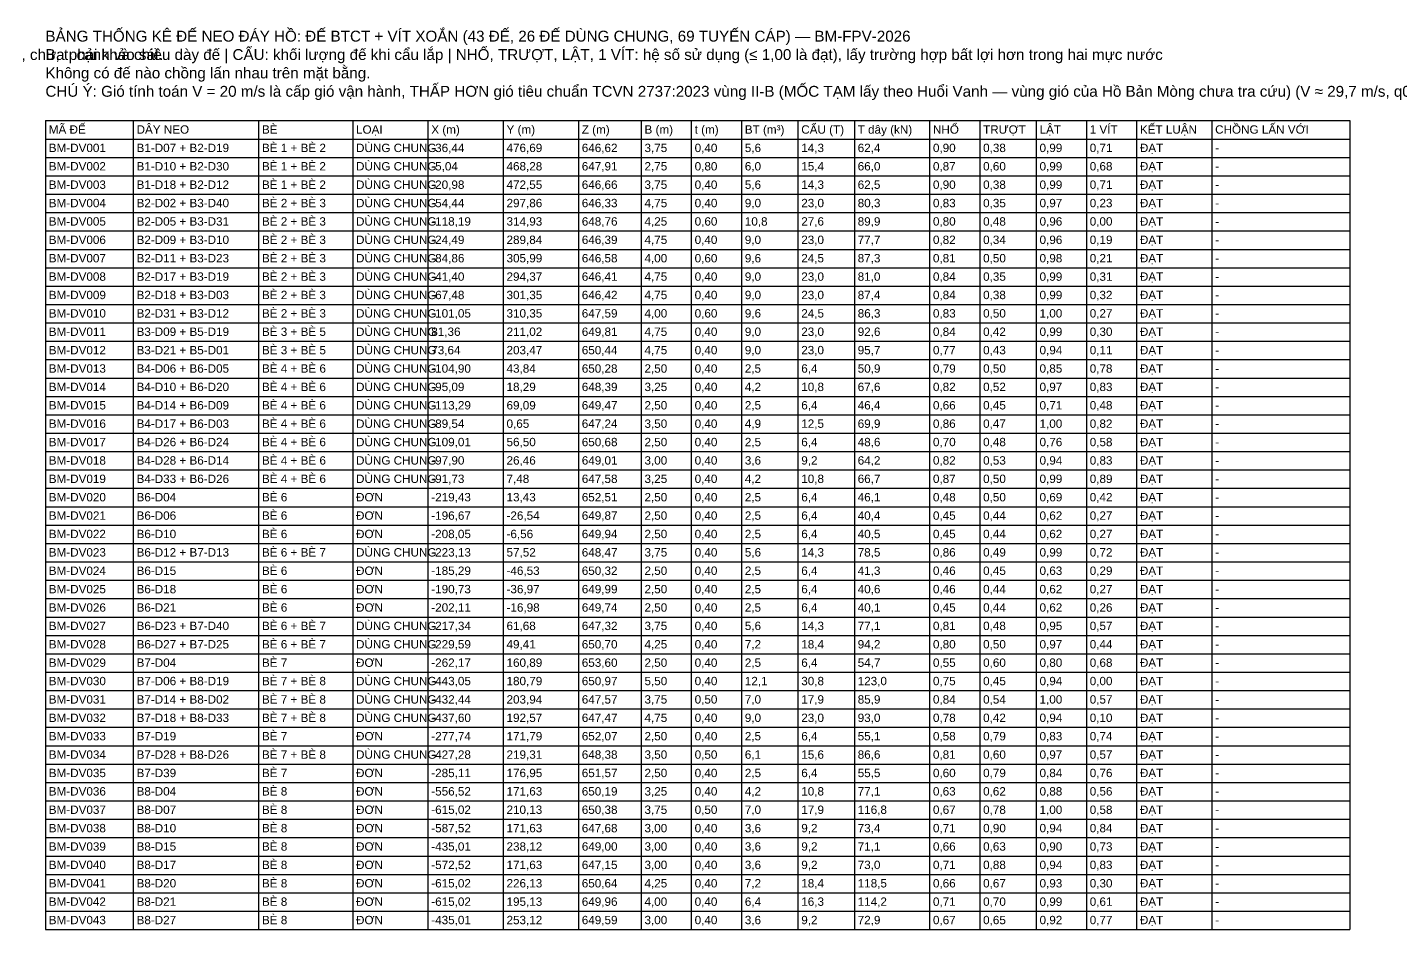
# Model space of a CAD drawing. Header units: metres. Extents: x -662 to 930, y -121 to 674.
# Drawn here: x 374.7 to 571.8, y 544.5 to 674 of the extents above; entities that cross this region are included whole.
import ezdxf

# ---------------------------------------------------------------- set-up
doc = ezdxf.new("R2010")
doc.units = ezdxf.units.M
doc.layers.add('07_BANG_THONG_KE_COC_BO', color=7, linetype='Continuous')
doc.layers.add('08_BANG_THONG_KE_DE_NEO', color=7, linetype='Continuous')
doc.styles.add('VN', font='arial.ttf')

msp = doc.modelspace()

# ---------------------------------------------------------------- linework, layer by layer
at = {"layer": '08_BANG_THONG_KE_DE_NEO'}
for p, q in [((377.32, 660.628), (564.52, 660.628)), ((377.32, 660.628), (377.32, 544.468)), ((389.92, 660.628), (389.92, 544.468)), ((407.92, 660.628), (407.92, 544.468)), ((421.42, 660.628), (421.42, 544.468)), ((432.22, 660.628), (432.22, 544.468)), ((443.02, 660.628), (443.02, 544.468)), ((453.82, 660.628), (453.82, 544.468)), ((462.82, 660.628), (462.82, 544.468)), ((470.02, 660.628), (470.02, 544.468)), ((477.22, 660.628), (477.22, 544.468)), ((485.32, 660.628), (485.32, 544.468)), ((493.42, 660.628), (493.42, 544.468)), ((504.22, 660.628), (504.22, 544.468)), ((511.42, 660.628), (511.42, 544.468)), ((519.52, 660.628), (519.52, 544.468)), ((526.72, 660.628), (526.72, 544.468)), ((533.92, 660.628), (533.92, 544.468)), ((544.72, 660.628), (544.72, 544.468)), ((564.52, 660.628), (564.52, 544.468)), ((377.32, 657.988), (564.52, 657.988)), ((377.32, 655.348), (564.52, 655.348)), ((377.32, 652.708), (564.52, 652.708)), ((377.32, 650.068), (564.52, 650.068)), ((377.32, 647.428), (564.52, 647.428)), ((377.32, 644.788), (564.52, 644.788)), ((377.32, 642.148), (564.52, 642.148)), ((377.32, 639.508), (564.52, 639.508)), ((377.32, 636.868), (564.52, 636.868)), ((377.32, 634.228), (564.52, 634.228)), ((377.32, 631.588), (564.52, 631.588)), ((377.32, 628.948), (564.52, 628.948)), ((377.32, 626.308), (564.52, 626.308)), ((377.32, 623.668), (564.52, 623.668)), ((377.32, 621.028), (564.52, 621.028)), ((377.32, 618.388), (564.52, 618.388)), ((377.32, 615.748), (564.52, 615.748)), ((377.32, 613.108), (564.52, 613.108)), ((377.32, 610.468), (564.52, 610.468)), ((377.32, 607.828), (564.52, 607.828)), ((377.32, 605.188), (564.52, 605.188)), ((377.32, 602.548), (564.52, 602.548)), ((377.32, 599.908), (564.52, 599.908)), ((377.32, 597.268), (564.52, 597.268)), ((377.32, 594.628), (564.52, 594.628)), ((377.32, 591.988), (564.52, 591.988)), ((377.32, 589.348), (564.52, 589.348)), ((377.32, 586.708), (564.52, 586.708)), ((377.32, 584.068), (564.52, 584.068)), ((377.32, 581.428), (564.52, 581.428)), ((377.32, 578.788), (564.52, 578.788)), ((377.32, 576.148), (564.52, 576.148)), ((377.32, 573.508), (564.52, 573.508)), ((377.32, 570.868), (564.52, 570.868)), ((377.32, 568.228), (564.52, 568.228)), ((377.32, 565.588), (564.52, 565.588)), ((377.32, 562.948), (564.52, 562.948)), ((377.32, 560.308), (564.52, 560.308)), ((377.32, 557.668), (564.52, 557.668)), ((377.32, 555.028), (564.52, 555.028)), ((377.32, 552.388), (564.52, 552.388)), ((377.32, 549.748), (564.52, 549.748)), ((377.32, 547.108), (564.52, 547.108)), ((377.32, 544.468), (564.52, 544.468))]:
    msp.add_line(p, q, dxfattribs=at)

# ---------------------------------------------------------------- texts
at = {"layer": '07_BANG_THONG_KE_COC_BO', "style": 'VN'}
msp.add_text('Quy tắc của Chủ đầu tư (08/10/2026): gần bờ, kể cả chỗ mấp mé nước, neo bằng cọc khoan nhồi; đế vít xoắn chỉ dùng giữa hai bè. Vị trí cọc mới lấy theo địa hình IFC (≥ 384,0 m), chưa phải khảo sát.', height=1.56, dxfattribs=at).set_placement((200.62, 669.34))
at = {"layer": '08_BANG_THONG_KE_DE_NEO', "style": 'VN'}
for s, height, p in [('BẢNG THỐNG KÊ ĐẾ NEO ĐÁY HỒ: ĐẾ BTCT + VÍT XOẮN (43 ĐẾ, 26 ĐẾ DÙNG CHUNG, 69 TUYẾN CÁP) — BM-FPV-2026', 1.56, (377.32, 671.98)), ('B, t: cạnh và chiều dày đế | CẨU: khối lượng đế khi cẩu lắp | NHỔ, TRƯỢT, LẬT, 1 VÍT: hệ số sử dụng (≤ 1,00 là đạt), lấy trường hợp bất lợi hơn trong hai mực nước', 1.56, (377.32, 669.34)), ('Không có đế nào chồng lấn nhau trên mặt bằng.', 1.56, (377.32, 666.7)), ('CHÚ Ý: Gió tính toán V = 20 m/s là cấp gió vận hành, THẤP HƠN gió tiêu chuẩn TCVN 2737:2023 vùng II-B (MỐC TẠM lấy theo Huổi Vanh — vùng gió của Hồ Bản Mòng chưa tra cứu) (V ≈ 29,7 m/s, q0 = 0,54 kN/m²): áp lực gió chỉ bằng 45% mức tiêu chuẩn. Cáp, cọc và đế neo định cỡ ở cấp gió này CHƯA được kiểm tra với bão thiết kế; nhập V = 30 m/s ở Tab 2 để kiểm tra.', 1.56, (377.32, 664.06)), ('MÃ ĐẾ', 1.2, (377.8, 658.756)), ('DÂY NEO', 1.2, (390.4, 658.756)), ('BÈ', 1.2, (408.4, 658.756)), ('CẨU (T)', 1.2, (485.8, 658.756)), ('NHỔ', 1.2, (504.7, 658.756)), ('LẬT', 1.2, (520, 658.756)), ('1 VÍT', 1.2, (527.2, 658.756)), ('KẾT LUẬN', 1.2, (534.4, 658.756)), ('CHỒNG LẤN VỚI', 1.2, (545.2, 658.756)), ('LOẠI', 1.2, (421.9, 658.756)), ('X (m)', 1.2, (432.7, 658.756)), ('Y (m)', 1.2, (443.5, 658.756)), ('Z (m)', 1.2, (454.3, 658.756)), ('B (m)', 1.2, (463.3, 658.756)), ('t (m)', 1.2, (470.5, 658.756)), ('BT (m³)', 1.2, (477.7, 658.756)), ('T dây (kN)', 1.2, (493.9, 658.756)), ('TRƯỢT', 1.2, (511.9, 658.756)), ('BM-DV001', 1.2, (377.8, 656.116)), ('B1-D07 + B2-D19', 1.2, (390.4, 656.116)), ('BÈ 1 + BÈ 2', 1.2, (408.4, 656.116)), ('DÙNG CHUNG', 1.2, (421.9, 656.116)), ('-36,44', 1.2, (432.7, 656.116)), ('476,69', 1.2, (443.5, 656.116)), ('646,62', 1.2, (454.3, 656.116)), ('3,75', 1.2, (463.3, 656.116)), ('0,40', 1.2, (470.5, 656.116)), ('5,6', 1.2, (477.7, 656.116)), ('14,3', 1.2, (485.8, 656.116)), ('62,4', 1.2, (493.9, 656.116)), ('0,90', 1.2, (504.7, 656.116)), ('0,38', 1.2, (511.9, 656.116)), ('0,99', 1.2, (520, 656.116)), ('0,71', 1.2, (527.2, 656.116)), ('ĐẠT', 1.2, (534.4, 656.116)), ('-', 1.2, (545.2, 656.116)), ('BM-DV002', 1.2, (377.8, 653.476)), ('B1-D10 + B2-D30', 1.2, (390.4, 653.476)), ('BÈ 1 + BÈ 2', 1.2, (408.4, 653.476)), ('DÙNG CHUNG', 1.2, (421.9, 653.476)), ('-5,04', 1.2, (432.7, 653.476)), ('468,28', 1.2, (443.5, 653.476)), ('647,91', 1.2, (454.3, 653.476)), ('2,75', 1.2, (463.3, 653.476)), ('0,80', 1.2, (470.5, 653.476)), ('6,0', 1.2, (477.7, 653.476)), ('15,4', 1.2, (485.8, 653.476)), ('66,0', 1.2, (493.9, 653.476)), ('0,87', 1.2, (504.7, 653.476)), ('0,60', 1.2, (511.9, 653.476)), ('0,99', 1.2, (520, 653.476)), ('0,68', 1.2, (527.2, 653.476)), ('ĐẠT', 1.2, (534.4, 653.476)), ('BÈ 1 + BÈ 2', 1.2, (408.4, 650.836)), ('DÙNG CHUNG', 1.2, (421.9, 650.836)), ('-', 1.2, (545.2, 653.476)), ('BM-DV003', 1.2, (377.8, 650.836)), ('B1-D18 + B2-D12', 1.2, (390.4, 650.836)), ('-20,98', 1.2, (432.7, 650.836)), ('472,55', 1.2, (443.5, 650.836)), ('646,66', 1.2, (454.3, 650.836)), ('3,75', 1.2, (463.3, 650.836)), ('0,40', 1.2, (470.5, 650.836)), ('5,6', 1.2, (477.7, 650.836)), ('14,3', 1.2, (485.8, 650.836)), ('62,5', 1.2, (493.9, 650.836)), ('0,90', 1.2, (504.7, 650.836)), ('0,38', 1.2, (511.9, 650.836)), ('0,99', 1.2, (520, 650.836)), ('0,71', 1.2, (527.2, 650.836)), ('ĐẠT', 1.2, (534.4, 650.836)), ('-', 1.2, (545.2, 650.836)), ('BM-DV004', 1.2, (377.8, 648.196)), ('B2-D02 + B3-D40', 1.2, (390.4, 648.196)), ('BÈ 2 + BÈ 3', 1.2, (408.4, 648.196)), ('DÙNG CHUNG', 1.2, (421.9, 648.196)), ('-54,44', 1.2, (432.7, 648.196)), ('297,86', 1.2, (443.5, 648.196)), ('646,33', 1.2, (454.3, 648.196)), ('4,75', 1.2, (463.3, 648.196)), ('0,40', 1.2, (470.5, 648.196)), ('9,0', 1.2, (477.7, 648.196)), ('23,0', 1.2, (485.8, 648.196)), ('80,3', 1.2, (493.9, 648.196)), ('0,83', 1.2, (504.7, 648.196)), ('0,35', 1.2, (511.9, 648.196)), ('0,97', 1.2, (520, 648.196)), ('0,23', 1.2, (527.2, 648.196)), ('ĐẠT', 1.2, (534.4, 648.196)), ('-', 1.2, (545.2, 648.196)), ('BM-DV005', 1.2, (377.8, 645.556)), ('B2-D05 + B3-D31', 1.2, (390.4, 645.556)), ('BÈ 2 + BÈ 3', 1.2, (408.4, 645.556)), ('DÙNG CHUNG', 1.2, (421.9, 645.556)), ('-118,19', 1.2, (432.7, 645.556)), ('314,93', 1.2, (443.5, 645.556)), ('648,76', 1.2, (454.3, 645.556)), ('4,25', 1.2, (463.3, 645.556)), ('0,60', 1.2, (470.5, 645.556)), ('10,8', 1.2, (477.7, 645.556)), ('27,6', 1.2, (485.8, 645.556)), ('89,9', 1.2, (493.9, 645.556)), ('0,80', 1.2, (504.7, 645.556)), ('0,48', 1.2, (511.9, 645.556)), ('0,96', 1.2, (520, 645.556)), ('0,00', 1.2, (527.2, 645.556)), ('ĐẠT', 1.2, (534.4, 645.556)), ('BÈ 2 + BÈ 3', 1.2, (408.4, 642.916)), ('DÙNG CHUNG', 1.2, (421.9, 642.916)), ('-', 1.2, (545.2, 645.556)), ('BM-DV006', 1.2, (377.8, 642.916)), ('B2-D09 + B3-D10', 1.2, (390.4, 642.916)), ('-24,49', 1.2, (432.7, 642.916)), ('289,84', 1.2, (443.5, 642.916)), ('646,39', 1.2, (454.3, 642.916)), ('4,75', 1.2, (463.3, 642.916)), ('0,40', 1.2, (470.5, 642.916)), ('9,0', 1.2, (477.7, 642.916)), ('23,0', 1.2, (485.8, 642.916)), ('77,7', 1.2, (493.9, 642.916)), ('0,82', 1.2, (504.7, 642.916)), ('0,34', 1.2, (511.9, 642.916)), ('0,96', 1.2, (520, 642.916)), ('0,19', 1.2, (527.2, 642.916)), ('ĐẠT', 1.2, (534.4, 642.916)), ('-', 1.2, (545.2, 642.916)), ('BM-DV007', 1.2, (377.8, 640.276)), ('B2-D11 + B3-D23', 1.2, (390.4, 640.276)), ('BÈ 2 + BÈ 3', 1.2, (408.4, 640.276)), ('DÙNG CHUNG', 1.2, (421.9, 640.276)), ('-84,86', 1.2, (432.7, 640.276)), ('305,99', 1.2, (443.5, 640.276)), ('646,58', 1.2, (454.3, 640.276)), ('4,00', 1.2, (463.3, 640.276)), ('0,60', 1.2, (470.5, 640.276)), ('9,6', 1.2, (477.7, 640.276)), ('24,5', 1.2, (485.8, 640.276)), ('87,3', 1.2, (493.9, 640.276)), ('0,81', 1.2, (504.7, 640.276)), ('0,50', 1.2, (511.9, 640.276)), ('0,98', 1.2, (520, 640.276)), ('0,21', 1.2, (527.2, 640.276)), ('ĐẠT', 1.2, (534.4, 640.276)), ('-', 1.2, (545.2, 640.276)), ('BM-DV008', 1.2, (377.8, 637.636)), ('B2-D17 + B3-D19', 1.2, (390.4, 637.636)), ('BÈ 2 + BÈ 3', 1.2, (408.4, 637.636)), ('DÙNG CHUNG', 1.2, (421.9, 637.636)), ('-41,40', 1.2, (432.7, 637.636)), ('294,37', 1.2, (443.5, 637.636)), ('646,41', 1.2, (454.3, 637.636)), ('4,75', 1.2, (463.3, 637.636)), ('0,40', 1.2, (470.5, 637.636)), ('9,0', 1.2, (477.7, 637.636)), ('23,0', 1.2, (485.8, 637.636)), ('81,0', 1.2, (493.9, 637.636)), ('0,84', 1.2, (504.7, 637.636)), ('0,35', 1.2, (511.9, 637.636)), ('0,99', 1.2, (520, 637.636)), ('0,31', 1.2, (527.2, 637.636)), ('ĐẠT', 1.2, (534.4, 637.636)), ('-', 1.2, (545.2, 637.636)), ('BM-DV009', 1.2, (377.8, 634.996)), ('B2-D18 + B3-D03', 1.2, (390.4, 634.996)), ('BÈ 2 + BÈ 3', 1.2, (408.4, 634.996)), ('DÙNG CHUNG', 1.2, (421.9, 634.996)), ('-67,48', 1.2, (432.7, 634.996)), ('301,35', 1.2, (443.5, 634.996)), ('646,42', 1.2, (454.3, 634.996)), ('4,75', 1.2, (463.3, 634.996)), ('0,40', 1.2, (470.5, 634.996)), ('9,0', 1.2, (477.7, 634.996)), ('23,0', 1.2, (485.8, 634.996)), ('87,4', 1.2, (493.9, 634.996)), ('0,84', 1.2, (504.7, 634.996)), ('0,38', 1.2, (511.9, 634.996)), ('0,99', 1.2, (520, 634.996)), ('0,32', 1.2, (527.2, 634.996)), ('ĐẠT', 1.2, (534.4, 634.996)), ('-', 1.2, (545.2, 634.996)), ('BM-DV010', 1.2, (377.8, 632.356)), ('B2-D31 + B3-D12', 1.2, (390.4, 632.356)), ('BÈ 2 + BÈ 3', 1.2, (408.4, 632.356)), ('DÙNG CHUNG', 1.2, (421.9, 632.356)), ('-101,05', 1.2, (432.7, 632.356)), ('310,35', 1.2, (443.5, 632.356)), ('647,59', 1.2, (454.3, 632.356)), ('4,00', 1.2, (463.3, 632.356)), ('0,60', 1.2, (470.5, 632.356)), ('9,6', 1.2, (477.7, 632.356)), ('24,5', 1.2, (485.8, 632.356)), ('86,3', 1.2, (493.9, 632.356)), ('0,83', 1.2, (504.7, 632.356)), ('0,50', 1.2, (511.9, 632.356)), ('1,00', 1.2, (520, 632.356)), ('0,27', 1.2, (527.2, 632.356)), ('ĐẠT', 1.2, (534.4, 632.356)), ('-', 1.2, (545.2, 632.356)), ('BM-DV011', 1.2, (377.8, 629.716)), ('B3-D09 + B5-D19', 1.2, (390.4, 629.716)), ('BÈ 3 + BÈ 5', 1.2, (408.4, 629.716)), ('DÙNG CHUNG', 1.2, (421.9, 629.716)), ('81,36', 1.2, (432.7, 629.716)), ('211,02', 1.2, (443.5, 629.716)), ('649,81', 1.2, (454.3, 629.716)), ('4,75', 1.2, (463.3, 629.716)), ('0,40', 1.2, (470.5, 629.716)), ('9,0', 1.2, (477.7, 629.716)), ('23,0', 1.2, (485.8, 629.716)), ('92,6', 1.2, (493.9, 629.716)), ('0,84', 1.2, (504.7, 629.716)), ('0,42', 1.2, (511.9, 629.716)), ('0,99', 1.2, (520, 629.716)), ('0,30', 1.2, (527.2, 629.716)), ('ĐẠT', 1.2, (534.4, 629.716)), ('-', 1.2, (545.2, 629.716)), ('BM-DV012', 1.2, (377.8, 627.076)), ('B3-D21 + B5-D01', 1.2, (390.4, 627.076)), ('BÈ 3 + BÈ 5', 1.2, (408.4, 627.076)), ('DÙNG CHUNG', 1.2, (421.9, 627.076)), ('73,64', 1.2, (432.7, 627.076)), ('203,47', 1.2, (443.5, 627.076)), ('650,44', 1.2, (454.3, 627.076)), ('4,75', 1.2, (463.3, 627.076)), ('0,40', 1.2, (470.5, 627.076)), ('9,0', 1.2, (477.7, 627.076)), ('23,0', 1.2, (485.8, 627.076)), ('95,7', 1.2, (493.9, 627.076)), ('0,77', 1.2, (504.7, 627.076)), ('0,43', 1.2, (511.9, 627.076)), ('0,94', 1.2, (520, 627.076)), ('0,11', 1.2, (527.2, 627.076)), ('ĐẠT', 1.2, (534.4, 627.076)), ('-', 1.2, (545.2, 627.076)), ('BM-DV013', 1.2, (377.8, 624.436)), ('B4-D06 + B6-D05', 1.2, (390.4, 624.436)), ('BÈ 4 + BÈ 6', 1.2, (408.4, 624.436)), ('DÙNG CHUNG', 1.2, (421.9, 624.436)), ('-104,90', 1.2, (432.7, 624.436)), ('43,84', 1.2, (443.5, 624.436)), ('650,28', 1.2, (454.3, 624.436)), ('2,50', 1.2, (463.3, 624.436)), ('0,40', 1.2, (470.5, 624.436)), ('2,5', 1.2, (477.7, 624.436)), ('6,4', 1.2, (485.8, 624.436)), ('50,9', 1.2, (493.9, 624.436)), ('0,79', 1.2, (504.7, 624.436)), ('0,50', 1.2, (511.9, 624.436)), ('0,85', 1.2, (520, 624.436)), ('0,78', 1.2, (527.2, 624.436)), ('ĐẠT', 1.2, (534.4, 624.436)), ('-', 1.2, (545.2, 624.436)), ('BM-DV014', 1.2, (377.8, 621.796)), ('B4-D10 + B6-D20', 1.2, (390.4, 621.796)), ('BÈ 4 + BÈ 6', 1.2, (408.4, 621.796)), ('DÙNG CHUNG', 1.2, (421.9, 621.796)), ('-95,09', 1.2, (432.7, 621.796)), ('18,29', 1.2, (443.5, 621.796)), ('648,39', 1.2, (454.3, 621.796)), ('3,25', 1.2, (463.3, 621.796)), ('0,40', 1.2, (470.5, 621.796)), ('4,2', 1.2, (477.7, 621.796)), ('10,8', 1.2, (485.8, 621.796)), ('67,6', 1.2, (493.9, 621.796)), ('0,82', 1.2, (504.7, 621.796)), ('0,52', 1.2, (511.9, 621.796)), ('0,97', 1.2, (520, 621.796)), ('0,83', 1.2, (527.2, 621.796)), ('ĐẠT', 1.2, (534.4, 621.796)), ('-', 1.2, (545.2, 621.796)), ('BM-DV015', 1.2, (377.8, 619.156)), ('B4-D14 + B6-D09', 1.2, (390.4, 619.156)), ('BÈ 4 + BÈ 6', 1.2, (408.4, 619.156)), ('DÙNG CHUNG', 1.2, (421.9, 619.156)), ('-113,29', 1.2, (432.7, 619.156)), ('69,09', 1.2, (443.5, 619.156)), ('649,47', 1.2, (454.3, 619.156)), ('2,50', 1.2, (463.3, 619.156)), ('0,40', 1.2, (470.5, 619.156)), ('2,5', 1.2, (477.7, 619.156)), ('6,4', 1.2, (485.8, 619.156)), ('46,4', 1.2, (493.9, 619.156)), ('0,66', 1.2, (504.7, 619.156)), ('0,45', 1.2, (511.9, 619.156)), ('0,71', 1.2, (520, 619.156)), ('0,48', 1.2, (527.2, 619.156)), ('ĐẠT', 1.2, (534.4, 619.156)), ('-', 1.2, (545.2, 619.156)), ('BM-DV016', 1.2, (377.8, 616.516)), ('B4-D17 + B6-D03', 1.2, (390.4, 616.516)), ('BÈ 4 + BÈ 6', 1.2, (408.4, 616.516)), ('DÙNG CHUNG', 1.2, (421.9, 616.516)), ('-89,54', 1.2, (432.7, 616.516)), ('0,65', 1.2, (443.5, 616.516)), ('647,24', 1.2, (454.3, 616.516)), ('3,50', 1.2, (463.3, 616.516)), ('0,40', 1.2, (470.5, 616.516)), ('4,9', 1.2, (477.7, 616.516)), ('12,5', 1.2, (485.8, 616.516)), ('69,9', 1.2, (493.9, 616.516)), ('0,86', 1.2, (504.7, 616.516)), ('0,47', 1.2, (511.9, 616.516)), ('1,00', 1.2, (520, 616.516)), ('0,82', 1.2, (527.2, 616.516)), ('ĐẠT', 1.2, (534.4, 616.516)), ('-', 1.2, (545.2, 616.516)), ('BM-DV017', 1.2, (377.8, 613.876)), ('B4-D26 + B6-D24', 1.2, (390.4, 613.876)), ('BÈ 4 + BÈ 6', 1.2, (408.4, 613.876)), ('DÙNG CHUNG', 1.2, (421.9, 613.876)), ('-109,01', 1.2, (432.7, 613.876)), ('56,50', 1.2, (443.5, 613.876)), ('650,68', 1.2, (454.3, 613.876)), ('2,50', 1.2, (463.3, 613.876)), ('0,40', 1.2, (470.5, 613.876)), ('2,5', 1.2, (477.7, 613.876)), ('6,4', 1.2, (485.8, 613.876)), ('48,6', 1.2, (493.9, 613.876)), ('0,70', 1.2, (504.7, 613.876)), ('0,48', 1.2, (511.9, 613.876)), ('0,76', 1.2, (520, 613.876)), ('0,58', 1.2, (527.2, 613.876)), ('ĐẠT', 1.2, (534.4, 613.876)), ('-', 1.2, (545.2, 613.876)), ('BM-DV018', 1.2, (377.8, 611.236)), ('B4-D28 + B6-D14', 1.2, (390.4, 611.236)), ('BÈ 4 + BÈ 6', 1.2, (408.4, 611.236)), ('DÙNG CHUNG', 1.2, (421.9, 611.236)), ('-97,90', 1.2, (432.7, 611.236)), ('26,46', 1.2, (443.5, 611.236)), ('649,01', 1.2, (454.3, 611.236)), ('3,00', 1.2, (463.3, 611.236)), ('0,40', 1.2, (470.5, 611.236)), ('3,6', 1.2, (477.7, 611.236)), ('9,2', 1.2, (485.8, 611.236)), ('64,2', 1.2, (493.9, 611.236)), ('0,82', 1.2, (504.7, 611.236)), ('0,53', 1.2, (511.9, 611.236)), ('0,94', 1.2, (520, 611.236)), ('0,83', 1.2, (527.2, 611.236)), ('ĐẠT', 1.2, (534.4, 611.236)), ('-', 1.2, (545.2, 611.236)), ('BM-DV019', 1.2, (377.8, 608.596)), ('B4-D33 + B6-D26', 1.2, (390.4, 608.596)), ('BÈ 4 + BÈ 6', 1.2, (408.4, 608.596)), ('DÙNG CHUNG', 1.2, (421.9, 608.596)), ('-91,73', 1.2, (432.7, 608.596)), ('7,48', 1.2, (443.5, 608.596)), ('647,58', 1.2, (454.3, 608.596)), ('3,25', 1.2, (463.3, 608.596)), ('0,40', 1.2, (470.5, 608.596)), ('4,2', 1.2, (477.7, 608.596)), ('10,8', 1.2, (485.8, 608.596)), ('66,7', 1.2, (493.9, 608.596)), ('0,87', 1.2, (504.7, 608.596)), ('0,50', 1.2, (511.9, 608.596)), ('0,99', 1.2, (520, 608.596)), ('0,89', 1.2, (527.2, 608.596)), ('ĐẠT', 1.2, (534.4, 608.596)), ('-', 1.2, (545.2, 608.596)), ('BM-DV020', 1.2, (377.8, 605.956)), ('B6-D04', 1.2, (390.4, 605.956)), ('BÈ 6', 1.2, (408.4, 605.956)), ('ĐƠN', 1.2, (421.9, 605.956)), ('-219,43', 1.2, (432.7, 605.956)), ('13,43', 1.2, (443.5, 605.956)), ('652,51', 1.2, (454.3, 605.956)), ('2,50', 1.2, (463.3, 605.956)), ('0,40', 1.2, (470.5, 605.956)), ('2,5', 1.2, (477.7, 605.956)), ('6,4', 1.2, (485.8, 605.956)), ('46,1', 1.2, (493.9, 605.956)), ('0,48', 1.2, (504.7, 605.956)), ('0,50', 1.2, (511.9, 605.956)), ('0,69', 1.2, (520, 605.956)), ('0,42', 1.2, (527.2, 605.956)), ('ĐẠT', 1.2, (534.4, 605.956)), ('-', 1.2, (545.2, 605.956)), ('BM-DV021', 1.2, (377.8, 603.316)), ('B6-D06', 1.2, (390.4, 603.316)), ('BÈ 6', 1.2, (408.4, 603.316)), ('ĐƠN', 1.2, (421.9, 603.316)), ('-196,67', 1.2, (432.7, 603.316)), ('-26,54', 1.2, (443.5, 603.316)), ('649,87', 1.2, (454.3, 603.316)), ('2,50', 1.2, (463.3, 603.316)), ('0,40', 1.2, (470.5, 603.316)), ('2,5', 1.2, (477.7, 603.316)), ('6,4', 1.2, (485.8, 603.316)), ('40,4', 1.2, (493.9, 603.316)), ('0,45', 1.2, (504.7, 603.316)), ('0,44', 1.2, (511.9, 603.316)), ('0,62', 1.2, (520, 603.316)), ('0,27', 1.2, (527.2, 603.316)), ('ĐẠT', 1.2, (534.4, 603.316)), ('-', 1.2, (545.2, 603.316)), ('BM-DV022', 1.2, (377.8, 600.676)), ('B6-D10', 1.2, (390.4, 600.676)), ('BÈ 6', 1.2, (408.4, 600.676)), ('ĐƠN', 1.2, (421.9, 600.676)), ('-208,05', 1.2, (432.7, 600.676)), ('-6,56', 1.2, (443.5, 600.676)), ('649,94', 1.2, (454.3, 600.676)), ('2,50', 1.2, (463.3, 600.676)), ('0,40', 1.2, (470.5, 600.676)), ('2,5', 1.2, (477.7, 600.676)), ('6,4', 1.2, (485.8, 600.676)), ('40,5', 1.2, (493.9, 600.676)), ('0,45', 1.2, (504.7, 600.676)), ('0,44', 1.2, (511.9, 600.676)), ('0,62', 1.2, (520, 600.676)), ('0,27', 1.2, (527.2, 600.676)), ('ĐẠT', 1.2, (534.4, 600.676)), ('-', 1.2, (545.2, 600.676)), ('BM-DV023', 1.2, (377.8, 598.036)), ('B6-D12 + B7-D13', 1.2, (390.4, 598.036)), ('BÈ 6 + BÈ 7', 1.2, (408.4, 598.036)), ('DÙNG CHUNG', 1.2, (421.9, 598.036)), ('-223,13', 1.2, (432.7, 598.036)), ('57,52', 1.2, (443.5, 598.036)), ('648,47', 1.2, (454.3, 598.036)), ('3,75', 1.2, (463.3, 598.036)), ('0,40', 1.2, (470.5, 598.036)), ('5,6', 1.2, (477.7, 598.036)), ('14,3', 1.2, (485.8, 598.036)), ('78,5', 1.2, (493.9, 598.036)), ('0,86', 1.2, (504.7, 598.036)), ('0,49', 1.2, (511.9, 598.036)), ('0,99', 1.2, (520, 598.036)), ('0,72', 1.2, (527.2, 598.036)), ('ĐẠT', 1.2, (534.4, 598.036)), ('-', 1.2, (545.2, 598.036)), ('BM-DV024', 1.2, (377.8, 595.396)), ('B6-D15', 1.2, (390.4, 595.396)), ('BÈ 6', 1.2, (408.4, 595.396)), ('ĐƠN', 1.2, (421.9, 595.396)), ('-185,29', 1.2, (432.7, 595.396)), ('-46,53', 1.2, (443.5, 595.396)), ('650,32', 1.2, (454.3, 595.396)), ('2,50', 1.2, (463.3, 595.396)), ('0,40', 1.2, (470.5, 595.396)), ('2,5', 1.2, (477.7, 595.396)), ('6,4', 1.2, (485.8, 595.396)), ('41,3', 1.2, (493.9, 595.396)), ('0,46', 1.2, (504.7, 595.396)), ('0,45', 1.2, (511.9, 595.396)), ('0,63', 1.2, (520, 595.396)), ('0,29', 1.2, (527.2, 595.396)), ('ĐẠT', 1.2, (534.4, 595.396)), ('-', 1.2, (545.2, 595.396)), ('BM-DV025', 1.2, (377.8, 592.756)), ('B6-D18', 1.2, (390.4, 592.756)), ('BÈ 6', 1.2, (408.4, 592.756)), ('ĐƠN', 1.2, (421.9, 592.756)), ('-190,73', 1.2, (432.7, 592.756)), ('-36,97', 1.2, (443.5, 592.756)), ('649,99', 1.2, (454.3, 592.756)), ('2,50', 1.2, (463.3, 592.756)), ('0,40', 1.2, (470.5, 592.756)), ('2,5', 1.2, (477.7, 592.756)), ('6,4', 1.2, (485.8, 592.756)), ('40,6', 1.2, (493.9, 592.756)), ('0,46', 1.2, (504.7, 592.756)), ('0,44', 1.2, (511.9, 592.756)), ('0,62', 1.2, (520, 592.756)), ('0,27', 1.2, (527.2, 592.756)), ('ĐẠT', 1.2, (534.4, 592.756)), ('-', 1.2, (545.2, 592.756)), ('BM-DV026', 1.2, (377.8, 590.116)), ('B6-D21', 1.2, (390.4, 590.116)), ('BÈ 6', 1.2, (408.4, 590.116)), ('ĐƠN', 1.2, (421.9, 590.116)), ('-202,11', 1.2, (432.7, 590.116)), ('-16,98', 1.2, (443.5, 590.116)), ('649,74', 1.2, (454.3, 590.116)), ('2,50', 1.2, (463.3, 590.116)), ('0,40', 1.2, (470.5, 590.116)), ('2,5', 1.2, (477.7, 590.116)), ('6,4', 1.2, (485.8, 590.116)), ('40,1', 1.2, (493.9, 590.116)), ('0,45', 1.2, (504.7, 590.116)), ('0,44', 1.2, (511.9, 590.116)), ('0,62', 1.2, (520, 590.116)), ('0,26', 1.2, (527.2, 590.116)), ('ĐẠT', 1.2, (534.4, 590.116)), ('-', 1.2, (545.2, 590.116)), ('BM-DV027', 1.2, (377.8, 587.476)), ('B6-D23 + B7-D40', 1.2, (390.4, 587.476)), ('BÈ 6 + BÈ 7', 1.2, (408.4, 587.476)), ('DÙNG CHUNG', 1.2, (421.9, 587.476)), ('-217,34', 1.2, (432.7, 587.476)), ('61,68', 1.2, (443.5, 587.476)), ('647,32', 1.2, (454.3, 587.476)), ('3,75', 1.2, (463.3, 587.476)), ('0,40', 1.2, (470.5, 587.476)), ('5,6', 1.2, (477.7, 587.476)), ('14,3', 1.2, (485.8, 587.476)), ('77,1', 1.2, (493.9, 587.476)), ('0,81', 1.2, (504.7, 587.476)), ('0,48', 1.2, (511.9, 587.476)), ('0,95', 1.2, (520, 587.476)), ('0,57', 1.2, (527.2, 587.476)), ('ĐẠT', 1.2, (534.4, 587.476)), ('-', 1.2, (545.2, 587.476)), ('BM-DV028', 1.2, (377.8, 584.836)), ('B6-D27 + B7-D25', 1.2, (390.4, 584.836)), ('BÈ 6 + BÈ 7', 1.2, (408.4, 584.836)), ('DÙNG CHUNG', 1.2, (421.9, 584.836)), ('-229,59', 1.2, (432.7, 584.836)), ('49,41', 1.2, (443.5, 584.836)), ('650,70', 1.2, (454.3, 584.836)), ('4,25', 1.2, (463.3, 584.836)), ('0,40', 1.2, (470.5, 584.836)), ('7,2', 1.2, (477.7, 584.836)), ('18,4', 1.2, (485.8, 584.836)), ('94,2', 1.2, (493.9, 584.836)), ('0,80', 1.2, (504.7, 584.836)), ('0,50', 1.2, (511.9, 584.836)), ('0,97', 1.2, (520, 584.836)), ('0,44', 1.2, (527.2, 584.836)), ('ĐẠT', 1.2, (534.4, 584.836)), ('-', 1.2, (545.2, 584.836)), ('BM-DV029', 1.2, (377.8, 582.196)), ('B7-D04', 1.2, (390.4, 582.196)), ('BÈ 7', 1.2, (408.4, 582.196)), ('ĐƠN', 1.2, (421.9, 582.196)), ('-262,17', 1.2, (432.7, 582.196)), ('160,89', 1.2, (443.5, 582.196)), ('653,60', 1.2, (454.3, 582.196)), ('2,50', 1.2, (463.3, 582.196)), ('0,40', 1.2, (470.5, 582.196)), ('2,5', 1.2, (477.7, 582.196)), ('6,4', 1.2, (485.8, 582.196)), ('54,7', 1.2, (493.9, 582.196)), ('0,55', 1.2, (504.7, 582.196)), ('0,60', 1.2, (511.9, 582.196)), ('0,80', 1.2, (520, 582.196)), ('0,68', 1.2, (527.2, 582.196)), ('ĐẠT', 1.2, (534.4, 582.196)), ('-', 1.2, (545.2, 582.196)), ('BM-DV030', 1.2, (377.8, 579.556)), ('B7-D06 + B8-D19', 1.2, (390.4, 579.556)), ('BÈ 7 + BÈ 8', 1.2, (408.4, 579.556)), ('DÙNG CHUNG', 1.2, (421.9, 579.556)), ('-443,05', 1.2, (432.7, 579.556)), ('180,79', 1.2, (443.5, 579.556)), ('650,97', 1.2, (454.3, 579.556)), ('5,50', 1.2, (463.3, 579.556)), ('0,40', 1.2, (470.5, 579.556)), ('12,1', 1.2, (477.7, 579.556)), ('30,8', 1.2, (485.8, 579.556)), ('123,0', 1.2, (493.9, 579.556)), ('0,75', 1.2, (504.7, 579.556)), ('0,45', 1.2, (511.9, 579.556)), ('0,94', 1.2, (520, 579.556)), ('0,00', 1.2, (527.2, 579.556)), ('ĐẠT', 1.2, (534.4, 579.556)), ('-', 1.2, (545.2, 579.556)), ('BM-DV031', 1.2, (377.8, 576.916)), ('B7-D14 + B8-D02', 1.2, (390.4, 576.916)), ('BÈ 7 + BÈ 8', 1.2, (408.4, 576.916)), ('DÙNG CHUNG', 1.2, (421.9, 576.916)), ('-432,44', 1.2, (432.7, 576.916)), ('203,94', 1.2, (443.5, 576.916)), ('647,57', 1.2, (454.3, 576.916)), ('3,75', 1.2, (463.3, 576.916)), ('0,50', 1.2, (470.5, 576.916)), ('7,0', 1.2, (477.7, 576.916)), ('17,9', 1.2, (485.8, 576.916)), ('85,9', 1.2, (493.9, 576.916)), ('0,84', 1.2, (504.7, 576.916)), ('0,54', 1.2, (511.9, 576.916)), ('1,00', 1.2, (520, 576.916)), ('0,57', 1.2, (527.2, 576.916)), ('ĐẠT', 1.2, (534.4, 576.916)), ('-', 1.2, (545.2, 576.916)), ('BM-DV032', 1.2, (377.8, 574.276)), ('B7-D18 + B8-D33', 1.2, (390.4, 574.276)), ('BÈ 7 + BÈ 8', 1.2, (408.4, 574.276)), ('DÙNG CHUNG', 1.2, (421.9, 574.276)), ('-437,60', 1.2, (432.7, 574.276)), ('192,57', 1.2, (443.5, 574.276)), ('647,47', 1.2, (454.3, 574.276)), ('4,75', 1.2, (463.3, 574.276)), ('0,40', 1.2, (470.5, 574.276)), ('9,0', 1.2, (477.7, 574.276)), ('23,0', 1.2, (485.8, 574.276)), ('93,0', 1.2, (493.9, 574.276)), ('0,78', 1.2, (504.7, 574.276)), ('0,42', 1.2, (511.9, 574.276)), ('0,94', 1.2, (520, 574.276)), ('0,10', 1.2, (527.2, 574.276)), ('ĐẠT', 1.2, (534.4, 574.276)), ('-', 1.2, (545.2, 574.276)), ('BM-DV033', 1.2, (377.8, 571.636)), ('B7-D19', 1.2, (390.4, 571.636)), ('BÈ 7', 1.2, (408.4, 571.636)), ('ĐƠN', 1.2, (421.9, 571.636)), ('-277,74', 1.2, (432.7, 571.636)), ('171,79', 1.2, (443.5, 571.636)), ('652,07', 1.2, (454.3, 571.636)), ('2,50', 1.2, (463.3, 571.636)), ('0,40', 1.2, (470.5, 571.636)), ('2,5', 1.2, (477.7, 571.636)), ('6,4', 1.2, (485.8, 571.636)), ('55,1', 1.2, (493.9, 571.636)), ('0,58', 1.2, (504.7, 571.636)), ('0,79', 1.2, (511.9, 571.636)), ('0,83', 1.2, (520, 571.636)), ('0,74', 1.2, (527.2, 571.636)), ('ĐẠT', 1.2, (534.4, 571.636)), ('-', 1.2, (545.2, 571.636)), ('BM-DV034', 1.2, (377.8, 568.996)), ('B7-D28 + B8-D26', 1.2, (390.4, 568.996)), ('BÈ 7 + BÈ 8', 1.2, (408.4, 568.996)), ('DÙNG CHUNG', 1.2, (421.9, 568.996)), ('-427,28', 1.2, (432.7, 568.996)), ('219,31', 1.2, (443.5, 568.996)), ('648,38', 1.2, (454.3, 568.996)), ('3,50', 1.2, (463.3, 568.996)), ('0,50', 1.2, (470.5, 568.996)), ('6,1', 1.2, (477.7, 568.996)), ('15,6', 1.2, (485.8, 568.996)), ('86,6', 1.2, (493.9, 568.996)), ('0,81', 1.2, (504.7, 568.996)), ('0,60', 1.2, (511.9, 568.996)), ('0,97', 1.2, (520, 568.996)), ('0,57', 1.2, (527.2, 568.996)), ('ĐẠT', 1.2, (534.4, 568.996)), ('-', 1.2, (545.2, 568.996)), ('BM-DV035', 1.2, (377.8, 566.356)), ('B7-D39', 1.2, (390.4, 566.356)), ('BÈ 7', 1.2, (408.4, 566.356)), ('ĐƠN', 1.2, (421.9, 566.356)), ('-285,11', 1.2, (432.7, 566.356)), ('176,95', 1.2, (443.5, 566.356)), ('651,57', 1.2, (454.3, 566.356)), ('2,50', 1.2, (463.3, 566.356)), ('0,40', 1.2, (470.5, 566.356)), ('2,5', 1.2, (477.7, 566.356)), ('6,4', 1.2, (485.8, 566.356)), ('55,5', 1.2, (493.9, 566.356)), ('0,60', 1.2, (504.7, 566.356)), ('0,79', 1.2, (511.9, 566.356)), ('0,84', 1.2, (520, 566.356)), ('0,76', 1.2, (527.2, 566.356)), ('ĐẠT', 1.2, (534.4, 566.356)), ('-', 1.2, (545.2, 566.356)), ('BM-DV036', 1.2, (377.8, 563.716)), ('B8-D04', 1.2, (390.4, 563.716)), ('BÈ 8', 1.2, (408.4, 563.716)), ('ĐƠN', 1.2, (421.9, 563.716)), ('-556,52', 1.2, (432.7, 563.716)), ('171,63', 1.2, (443.5, 563.716)), ('650,19', 1.2, (454.3, 563.716)), ('3,25', 1.2, (463.3, 563.716)), ('0,40', 1.2, (470.5, 563.716)), ('4,2', 1.2, (477.7, 563.716)), ('10,8', 1.2, (485.8, 563.716)), ('77,1', 1.2, (493.9, 563.716)), ('0,63', 1.2, (504.7, 563.716)), ('0,62', 1.2, (511.9, 563.716)), ('0,88', 1.2, (520, 563.716)), ('0,56', 1.2, (527.2, 563.716)), ('ĐẠT', 1.2, (534.4, 563.716)), ('-', 1.2, (545.2, 563.716)), ('BM-DV037', 1.2, (377.8, 561.076)), ('B8-D07', 1.2, (390.4, 561.076)), ('BÈ 8', 1.2, (408.4, 561.076)), ('ĐƠN', 1.2, (421.9, 561.076)), ('-615,02', 1.2, (432.7, 561.076)), ('210,13', 1.2, (443.5, 561.076)), ('650,38', 1.2, (454.3, 561.076)), ('3,75', 1.2, (463.3, 561.076)), ('0,50', 1.2, (470.5, 561.076)), ('7,0', 1.2, (477.7, 561.076)), ('17,9', 1.2, (485.8, 561.076)), ('116,8', 1.2, (493.9, 561.076)), ('0,67', 1.2, (504.7, 561.076)), ('0,78', 1.2, (511.9, 561.076)), ('1,00', 1.2, (520, 561.076)), ('0,58', 1.2, (527.2, 561.076)), ('ĐẠT', 1.2, (534.4, 561.076)), ('BÈ 8', 1.2, (408.4, 558.436)), ('-', 1.2, (545.2, 561.076)), ('BM-DV038', 1.2, (377.8, 558.436)), ('B8-D10', 1.2, (390.4, 558.436)), ('ĐƠN', 1.2, (421.9, 558.436)), ('-587,52', 1.2, (432.7, 558.436)), ('171,63', 1.2, (443.5, 558.436)), ('647,68', 1.2, (454.3, 558.436)), ('3,00', 1.2, (463.3, 558.436)), ('0,40', 1.2, (470.5, 558.436)), ('3,6', 1.2, (477.7, 558.436)), ('9,2', 1.2, (485.8, 558.436)), ('73,4', 1.2, (493.9, 558.436)), ('0,71', 1.2, (504.7, 558.436)), ('0,90', 1.2, (511.9, 558.436)), ('0,94', 1.2, (520, 558.436)), ('0,84', 1.2, (527.2, 558.436)), ('ĐẠT', 1.2, (534.4, 558.436)), ('-', 1.2, (545.2, 558.436)), ('BM-DV039', 1.2, (377.8, 555.796)), ('B8-D15', 1.2, (390.4, 555.796)), ('BÈ 8', 1.2, (408.4, 555.796)), ('ĐƠN', 1.2, (421.9, 555.796)), ('-435,01', 1.2, (432.7, 555.796)), ('238,12', 1.2, (443.5, 555.796)), ('649,00', 1.2, (454.3, 555.796)), ('3,00', 1.2, (463.3, 555.796)), ('0,40', 1.2, (470.5, 555.796)), ('3,6', 1.2, (477.7, 555.796)), ('9,2', 1.2, (485.8, 555.796)), ('71,1', 1.2, (493.9, 555.796)), ('0,66', 1.2, (504.7, 555.796)), ('0,63', 1.2, (511.9, 555.796)), ('0,90', 1.2, (520, 555.796)), ('0,73', 1.2, (527.2, 555.796)), ('ĐẠT', 1.2, (534.4, 555.796)), ('-', 1.2, (545.2, 555.796)), ('BM-DV040', 1.2, (377.8, 553.156)), ('B8-D17', 1.2, (390.4, 553.156)), ('BÈ 8', 1.2, (408.4, 553.156)), ('ĐƠN', 1.2, (421.9, 553.156)), ('-572,52', 1.2, (432.7, 553.156)), ('171,63', 1.2, (443.5, 553.156)), ('647,15', 1.2, (454.3, 553.156)), ('3,00', 1.2, (463.3, 553.156)), ('0,40', 1.2, (470.5, 553.156)), ('3,6', 1.2, (477.7, 553.156)), ('9,2', 1.2, (485.8, 553.156)), ('73,0', 1.2, (493.9, 553.156)), ('0,71', 1.2, (504.7, 553.156)), ('0,88', 1.2, (511.9, 553.156)), ('0,94', 1.2, (520, 553.156)), ('0,83', 1.2, (527.2, 553.156)), ('ĐẠT', 1.2, (534.4, 553.156)), ('BÈ 8', 1.2, (408.4, 550.516)), ('-', 1.2, (545.2, 553.156)), ('BM-DV041', 1.2, (377.8, 550.516)), ('B8-D20', 1.2, (390.4, 550.516)), ('ĐƠN', 1.2, (421.9, 550.516)), ('-615,02', 1.2, (432.7, 550.516)), ('226,13', 1.2, (443.5, 550.516)), ('650,64', 1.2, (454.3, 550.516)), ('4,25', 1.2, (463.3, 550.516)), ('0,40', 1.2, (470.5, 550.516)), ('7,2', 1.2, (477.7, 550.516)), ('18,4', 1.2, (485.8, 550.516)), ('118,5', 1.2, (493.9, 550.516)), ('0,66', 1.2, (504.7, 550.516)), ('0,67', 1.2, (511.9, 550.516)), ('0,93', 1.2, (520, 550.516)), ('0,30', 1.2, (527.2, 550.516)), ('ĐẠT', 1.2, (534.4, 550.516)), ('-', 1.2, (545.2, 550.516)), ('BM-DV042', 1.2, (377.8, 547.876)), ('B8-D21', 1.2, (390.4, 547.876)), ('BÈ 8', 1.2, (408.4, 547.876)), ('ĐƠN', 1.2, (421.9, 547.876)), ('-615,02', 1.2, (432.7, 547.876)), ('195,13', 1.2, (443.5, 547.876)), ('649,96', 1.2, (454.3, 547.876)), ('4,00', 1.2, (463.3, 547.876)), ('0,40', 1.2, (470.5, 547.876)), ('6,4', 1.2, (477.7, 547.876)), ('16,3', 1.2, (485.8, 547.876)), ('114,2', 1.2, (493.9, 547.876)), ('0,71', 1.2, (504.7, 547.876)), ('0,70', 1.2, (511.9, 547.876)), ('0,99', 1.2, (520, 547.876)), ('0,61', 1.2, (527.2, 547.876)), ('ĐẠT', 1.2, (534.4, 547.876)), ('-', 1.2, (545.2, 547.876)), ('BM-DV043', 1.2, (377.8, 545.236)), ('B8-D27', 1.2, (390.4, 545.236)), ('BÈ 8', 1.2, (408.4, 545.236)), ('ĐƠN', 1.2, (421.9, 545.236)), ('-435,01', 1.2, (432.7, 545.236)), ('253,12', 1.2, (443.5, 545.236)), ('649,59', 1.2, (454.3, 545.236)), ('3,00', 1.2, (463.3, 545.236)), ('0,40', 1.2, (470.5, 545.236)), ('3,6', 1.2, (477.7, 545.236)), ('9,2', 1.2, (485.8, 545.236)), ('72,9', 1.2, (493.9, 545.236)), ('0,67', 1.2, (504.7, 545.236)), ('0,65', 1.2, (511.9, 545.236)), ('0,92', 1.2, (520, 545.236)), ('0,77', 1.2, (527.2, 545.236)), ('ĐẠT', 1.2, (534.4, 545.236)), ('-', 1.2, (545.2, 545.236))]:
    msp.add_text(s, height=height, dxfattribs=at).set_placement(p)

doc.saveas('drawing.dxf')
